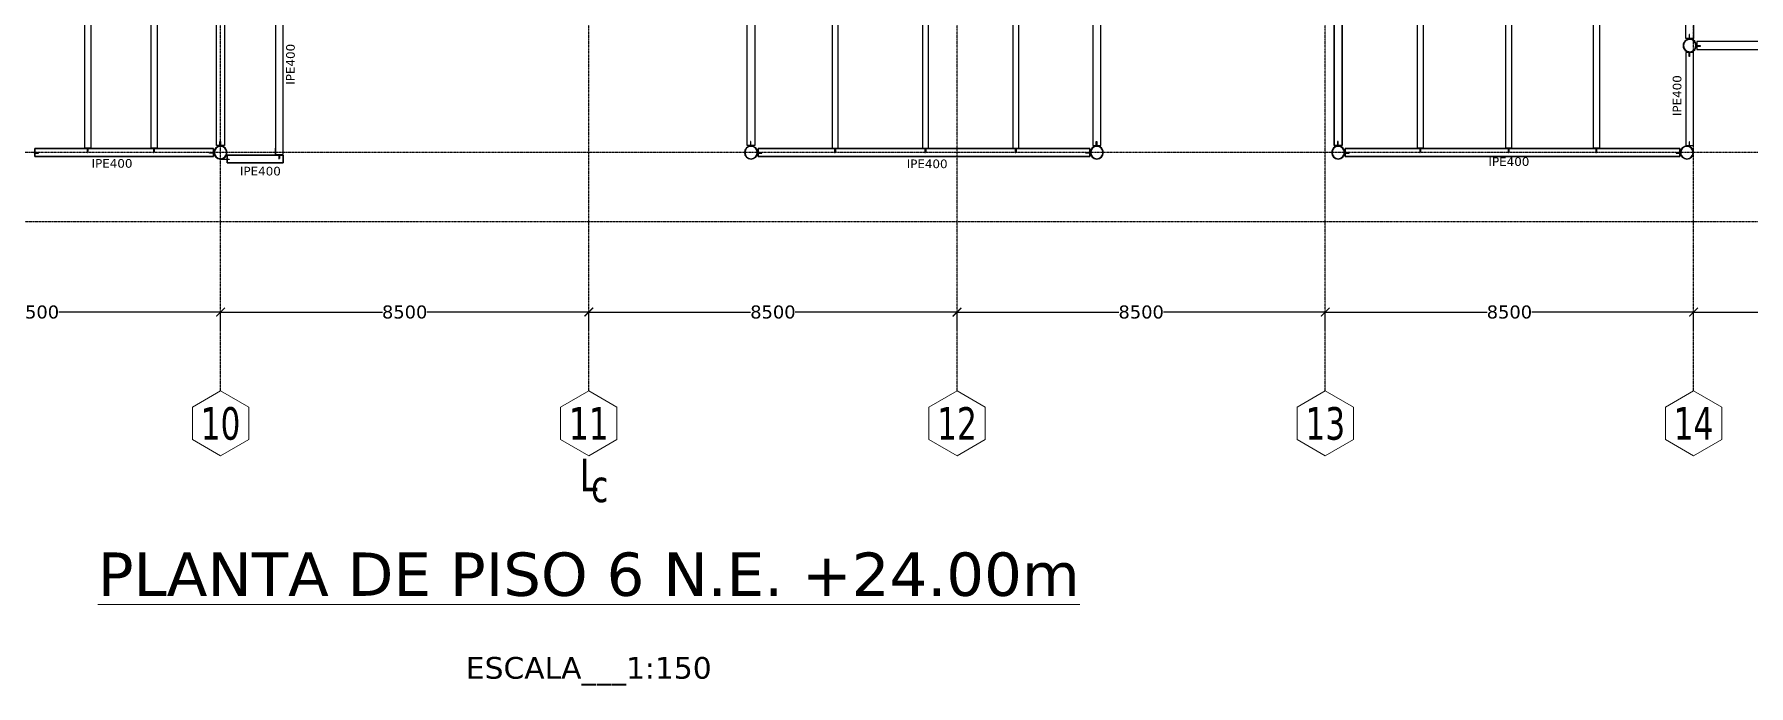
# Model space of a CAD drawing. Header units: millimetres. Extents: x -12345 to 95575, y -10708 to 31862.
# Drawn here: x 29701 to 69274, y -10708 to 4320 of the extents above; entities that cross this region are included whole.
import ezdxf
from ezdxf.enums import TextEntityAlignment as Align

# ---------------------------------------------------------------- set-up
doc = ezdxf.new("R2010")
doc.units = ezdxf.units.MM
doc.header["$LTSCALE"] = 0.95
doc.linetypes.add('DXK_LINE_DOT3', pattern=[5.9187, 2.979, -0.9799, 0.9799, -0.9799])
for name, color, linetype in [('COTAS', 8, 'Continuous'), ('HCB-EJES', 1, 'Continuous'), ('HCB-ROTULOS', 2, 'Continuous')]:
    doc.layers.add(name, color=color, linetype=linetype)
for name, color, linetype, lineweight in [('E_COLUMNAS-1', 1, 'Continuous', 25), ('E_COLUMNAS-3', 1, 'Continuous', 35), ('E_TEXTO', 3, 'Continuous', 9), ('HCB-TEXT-H1', 6, 'Continuous', 18), ('HCB-TEXT-H2', 4, 'Continuous', 18), ('HCB_EJES', 1, 'DXK_LINE_DOT3', 9), ('HCB_VIGAS', 4, 'Continuous', 25), ('S-COLS-HDLN-1', 52, 'Continuous', 9)]:
    doc.layers.add(name, color=color, linetype=linetype, lineweight=lineweight)
doc.styles.add('VERDANA', font='verdana.ttf')
doc.dimstyles.new('1.125', dxfattribs={"dimscale": 0, "dimtxt": 300, "dimasz": 200, "dimexe": 4, "dimexo": 4, "dimgap": 15, "dimtad": 0, "dimdec": 0, "dimzin": 4, "dimdsep": 46, "dimtxsty": 'VERDANA', "dimblk": 'ARCHTICK', "dimcen": -10, "dimclrd": 256, "dimclrt": 3, "dimadec": 0, "dimazin": 0, "dimtfac": 1, "dimtdec": 0, "dimtmove": 2, "dimatfit": 0, "dimldrblk": 'OBLIQUE', "dimfxl": 0.05, "dimtolj": 1, "dimtzin": 0, "dimarcsym": 0})

# ---------------------------------------------------------------- blocks, each defined once
blk = doc.blocks.new('EST_SCM_COLUMNA-METALICA-SECCION-CIRCULAR - EST_SCM_COLUMNA-TUBULAR-CIRCULAR_PTEØ_12__e_10_3mm-V8-_22_00m_N_E_-NIVEL-6 DOC')
at = {"layer": 'S-COLS-HDLN-1'}
h = blk.add_hatch(dxfattribs=at)
h.set_pattern_fill('FP_6', color=256, style=0, pattern_type=2)
h.set_pattern_definition([(135, (48.662, -142.254), (-0.15909903, -0.15909903), [])])
h.paths.add_polyline_path([(-0.022, -0.151), (0.022, -0.151), (0.068, -0.136), (0.1, -0.115), (0.128, -0.082), (0.146, -0.043), (0.152, 0), (0.146, 0.043), (0.128, 0.082), (0.1, 0.115), (0.059, 0.14), (0.019, 0.151), (-0.022, 0.151), (-0.063, 0.139), (-0.1, 0.115), (-0.131, 0.077), (-0.147, 0.037), (-0.152, 0), (-0.146, -0.043), (-0.124, -0.087), (-0.1, -0.115), (-0.058, -0.14), (-0.048, -0.143)])
h.paths.add_polyline_path([(-0.02, -0.141), (-0.063, -0.127), (-0.093, -0.107), (-0.12, -0.076), (-0.136, -0.04), (-0.142, 0), (-0.135, 0.043), (-0.12, 0.077), (-0.09, 0.109), (-0.054, 0.131), (-0.014, 0.141), (0.022, 0.14), (0.063, 0.127), (0.093, 0.107), (0.12, 0.077), (0.136, 0.04), (0.142, 0), (0.136, -0.04), (0.12, -0.077), (0.093, -0.107), (0.059, -0.129), (0.02, -0.141)])
at = {"layer": 'E_COLUMNAS-1'}
for radius, start, end in [(0.152, 360, 180), (0.152, 180, 360), (0.142, 0, 180), (0.142, 180, 0)]:
    blk.add_arc((0, 0), radius, start, end, dxfattribs=at)
blk = doc.blocks.new('EST_SCM_COLUMNA-METALICA-SECCION-CIRCULAR - EST_SCM_COLUMNA-TUBULAR-CIRCULAR_PTEØ_12__e_10_3mm-V10-_22_00m_N_E_-NIVEL-6 DOC')
at = {"layer": 'S-COLS-HDLN-1'}
h = blk.add_hatch(dxfattribs=at)
h.set_pattern_fill('FP_8', color=256, style=0, pattern_type=2)
h.set_pattern_definition([(135, (36.418, -142.254), (-0.15909903, -0.15909903), [])])
h.paths.add_polyline_path([(-0.022, -0.151), (0.022, -0.151), (0.063, -0.139), (0.1, -0.115), (0.128, -0.082), (0.146, -0.043), (0.152, 0.006), (0.151, 0.009), (0.151, 0.01), (0.146, 0.043), (0.128, 0.082), (0.095, 0.118), (0.059, 0.14), (0.02, 0.151), (-0.022, 0.151), (-0.063, 0.139), (-0.1, 0.115), (-0.131, 0.077), (-0.147, 0.037), (-0.152, -0.005), (-0.146, -0.043), (-0.124, -0.087), (-0.1, -0.115), (-0.059, -0.14)])
h.paths.add_polyline_path([(0.02, -0.141), (-0.02, -0.141), (-0.063, -0.127), (-0.093, -0.107), (-0.122, -0.072), (-0.136, -0.04), (-0.142, 0), (-0.135, 0.043), (-0.12, 0.077), (-0.089, 0.11), (-0.059, 0.129), (-0.02, 0.141), (0.022, 0.14), (0.063, 0.127), (0.095, 0.105), (0.12, 0.077), (0.136, 0.04), (0.141, -0.006), (0.136, -0.04), (0.12, -0.077), (0.093, -0.107), (0.059, -0.129), (0.022, -0.14)])
at = {"layer": 'E_COLUMNAS-1'}
for radius, start, end in [(0.152, 360, 180), (0.152, 180, 360), (0.142, 0, 180), (0.142, 180, 0)]:
    blk.add_arc((0, 0), radius, start, end, dxfattribs=at)
blk = doc.blocks.new('EST_SCM_COLUMNA-METALICA-SECCION-CIRCULAR - EST_SCM_COLUMNA-TUBULAR-CIRCULAR_PTEØ_12__e_10_3mm-V19-_22_00m_N_E_-NIVEL-6 DOC')
at = {"layer": 'S-COLS-HDLN-1'}
h = blk.add_hatch(dxfattribs=at)
h.set_pattern_fill('FP_19', color=256, style=0, pattern_type=2)
h.set_pattern_definition([(135, (28.434, -142.254), (-0.15909903, -0.15909903), [])])
h.paths.add_polyline_path([(-0.022, -0.151), (0.022, -0.151), (0.063, -0.139), (0.1, -0.115), (0.131, -0.077), (0.147, -0.04), (0.152, 0), (0.146, 0.043), (0.128, 0.082), (0.1, 0.115), (0.059, 0.14), (0.019, 0.151), (-0.022, 0.151), (-0.063, 0.139), (-0.1, 0.115), (-0.131, 0.077), (-0.147, 0.037), (-0.152, 0), (-0.146, -0.043), (-0.124, -0.087), (-0.1, -0.115), (-0.059, -0.14)])
h.paths.add_polyline_path([(-0.02, -0.141), (-0.064, -0.126), (-0.093, -0.107), (-0.12, -0.077), (-0.136, -0.04), (-0.142, 0), (-0.135, 0.043), (-0.12, 0.077), (-0.09, 0.109), (-0.054, 0.131), (-0.014, 0.141), (0.022, 0.14), (0.063, 0.127), (0.093, 0.107), (0.12, 0.077), (0.136, 0.04), (0.142, 0), (0.136, -0.04), (0.12, -0.077), (0.093, -0.107), (0.059, -0.129), (0.02, -0.141)])
at = {"layer": 'E_COLUMNAS-1'}
for radius, start, end in [(0.152, 360, 180), (0.152, 180, 360), (0.142, 0, 180), (0.142, 180, 0)]:
    blk.add_arc((0, 0), radius, start, end, dxfattribs=at)
blk = doc.blocks.new('EST_SCM_COLUMNA-METALICA-SECCION-CIRCULAR - EST_SCM_COLUMNA-TUBULAR-CIRCULAR_PTEØ_12__e_10_3mm-V20-_22_00m_N_E_-NIVEL-6 DOC')
at = {"layer": 'S-COLS-HDLN-1'}
h = blk.add_hatch(dxfattribs=at)
h.set_pattern_fill('FP_20', color=256, style=0, pattern_type=2)
h.set_pattern_definition([(135, (22.863, -142.254), (-0.15909903, -0.15909903), [])])
h.paths.add_polyline_path([(-0.02, -0.151), (0.022, -0.151), (0.063, -0.139), (0.1, -0.115), (0.128, -0.082), (0.147, -0.038), (0.152, 0), (0.146, 0.043), (0.128, 0.082), (0.1, 0.115), (0.059, 0.14), (0.019, 0.151), (-0.022, 0.151), (-0.063, 0.139), (-0.1, 0.115), (-0.131, 0.077), (-0.147, 0.04), (-0.152, 0), (-0.146, -0.043), (-0.128, -0.082), (-0.1, -0.115), (-0.059, -0.14), (-0.022, -0.151)])
h.paths.add_polyline_path([(-0.02, -0.141), (-0.063, -0.127), (-0.093, -0.107), (-0.12, -0.077), (-0.136, -0.04), (-0.142, 0), (-0.135, 0.043), (-0.12, 0.077), (-0.09, 0.109), (-0.054, 0.131), (-0.014, 0.141), (0.022, 0.14), (0.063, 0.127), (0.093, 0.107), (0.12, 0.077), (0.136, 0.04), (0.142, 0), (0.136, -0.04), (0.12, -0.077), (0.093, -0.107), (0.059, -0.129), (0.02, -0.141)])
at = {"layer": 'E_COLUMNAS-1'}
for radius, start, end in [(0.152, 360, 180), (0.152, 180, 360), (0.142, 0, 180), (0.142, 180, 0)]:
    blk.add_arc((0, 0), radius, start, end, dxfattribs=at)
blk = doc.blocks.new('EST_SCM_COLUMNA-METALICA-SECCION-CIRCULAR - EST_SCM_COLUMNA-TUBULAR-CIRCULAR_PTEØ_12__e_10_3mm-V24-_22_00m_N_E_-NIVEL-6 DOC')
at = {"layer": 'S-COLS-HDLN-1'}
h = blk.add_hatch(dxfattribs=at)
h.set_pattern_fill('FP_23', color=256, style=0, pattern_type=2)
h.set_pattern_definition([(315, (-14.814, 142.254), (0.15909903, 0.15909903), [])])
h.paths.add_polyline_path([(0.022, 0.151), (-0.022, 0.151), (-0.063, 0.139), (-0.1, 0.115), (-0.128, 0.082), (-0.147, 0.04), (-0.152, 0), (-0.146, -0.043), (-0.128, -0.082), (-0.096, -0.118), (-0.059, -0.14), (-0.02, -0.151), (0.022, -0.151), (0.063, -0.139), (0.1, -0.115), (0.131, -0.077), (0.147, -0.037), (0.152, 0), (0.146, 0.043), (0.124, 0.087), (0.1, 0.115), (0.059, 0.14)])
h.paths.add_polyline_path([(0.02, 0.141), (0.063, 0.127), (0.093, 0.107), (0.12, 0.077), (0.136, 0.04), (0.142, 0), (0.135, -0.043), (0.12, -0.077), (0.093, -0.107), (0.059, -0.129), (0.02, -0.141), (-0.02, -0.141), (-0.059, -0.129), (-0.096, -0.104), (-0.12, -0.077), (-0.136, -0.04), (-0.142, 0), (-0.136, 0.04), (-0.12, 0.077), (-0.093, 0.107), (-0.059, 0.129), (-0.02, 0.141)])
at = {"layer": 'E_COLUMNAS-1'}
for radius, start, end in [(0.152, 0, 180), (0.152, 180, 0), (0.142, 360, 180), (0.142, 180, 360)]:
    blk.add_arc((0, 0), radius, start, end, dxfattribs=at)
blk = doc.blocks.new('EST_SCM_COLUMNA-METALICA-SECCION-CIRCULAR - EST_SCM_COLUMNA-TUBULAR-CIRCULAR_PTEØ_12__e_10_3mm-V30-_22_00m_N_E_-NIVEL-6 DOC')
at = {"layer": 'S-COLS-HDLN-1'}
h = blk.add_hatch(dxfattribs=at)
h.set_pattern_fill('FP_28', color=256, style=0, pattern_type=2)
h.set_pattern_definition([(315, (-14.752, 144.722), (0.15909903, 0.15909903), [])])
h.paths.add_polyline_path([(0.02, 0.151), (-0.022, 0.151), (-0.066, 0.137), (-0.09, 0.122), (-0.09, 0.109), (-0.059, 0.129), (-0.014, 0.141), (0.022, 0.14), (0.063, 0.127), (0.093, 0.107), (0.12, 0.077), (0.136, 0.04), (0.142, 0), (0.135, -0.043), (0.12, -0.077), (0.09, -0.109), (0.059, -0.129), (0.014, -0.141), (-0.02, -0.141), (-0.059, -0.129), (-0.09, -0.109), (-0.09, -0.122), (-0.059, -0.14), (-0.02, -0.151), (0.022, -0.151), (0.063, -0.139), (0.102, -0.113), (0.131, -0.077), (0.147, -0.04), (0.152, 0), (0.146, 0.043), (0.128, 0.082), (0.1, 0.115), (0.059, 0.14), (0.022, 0.151)])
at = {"layer": 'E_COLUMNAS-1'}
for radius, start, end in [(0.152, 126.4536, 180), (0.142, 129.3745, 180), (0.142, 180, 230.6255), (0.152, 0, 126.4252), (0.142, 360, 129.3441), (0.152, 233.5748, 0), (0.152, 180, 233.5464), (0.142, 230.6559, 360)]:
    blk.add_arc((0, 0), radius, start, end, dxfattribs=at)
blk = doc.blocks.new('_ArchTick')
at = {"color": 0, "linetype": 'ByBlock', "const_width": 0.15}
blk.add_lwpolyline([(-0.5, -0.5), (0.5, 0.5)], dxfattribs=at)
blk = doc.blocks.new('*D142')
at = {"layer": 'COTAS', "color": 0, "lineweight": -2, "transparency": 16777216}
for p, q in [((25500, -2507), (25500, -2085)), ((34000, -2507), (34000, -2085))]:
    blk.add_line(p, q, dxfattribs=at)
at = {"layer": 'COTAS', "lineweight": -2, "transparency": 16777216}
for p, q in [((25500, -2089), (29236, -2089)), ((34000, -2089), (30264, -2089))]:
    blk.add_line(p, q, dxfattribs=at)
at = {"layer": 'Defpoints', "color": 0, "transparency": 16777216}
for p in [(25500, -2089), (25500, -2511), (34000, -2511)]:
    blk.add_point(p, dxfattribs=at)
at = {"layer": 'COTAS', "lineweight": -2, "transparency": 16777216, "xscale": 200, "yscale": 200, "zscale": 200, "rotation": 180}
blk.add_blockref('_ArchTick', (25500, -2089), dxfattribs=at)
at = {"layer": 'COTAS', "lineweight": -2, "transparency": 16777216, "xscale": 200, "yscale": 200, "zscale": 200}
blk.add_blockref('_ArchTick', (34000, -2089), dxfattribs=at)
at = {"layer": 'COTAS', "color": 3, "transparency": 16777216, "insert": (29750, -2089), "char_height": 300, "attachment_point": 5, "style": 'VERDANA'}
blk.add_mtext('\\A1;8500', dxfattribs=at)
blk = doc.blocks.new('_Oblique')
at = {"color": 0, "linetype": 'ByBlock', "lineweight": -2}
blk.add_line((-0.5, -0.5), (0.5, 0.5), dxfattribs=at)
blk = doc.blocks.new('*D143')
at = {"layer": 'COTAS', "color": 0, "lineweight": -2, "transparency": 16777216}
for p, q in [((34000, -2507), (34000, -2085)), ((42500, -2507), (42500, -2085))]:
    blk.add_line(p, q, dxfattribs=at)
at = {"layer": 'COTAS', "lineweight": -2, "transparency": 16777216}
for p, q in [((34000, -2089), (37736, -2089)), ((42500, -2089), (38764, -2089))]:
    blk.add_line(p, q, dxfattribs=at)
at = {"layer": 'Defpoints', "color": 0, "transparency": 16777216}
for p in [(34000, -2089), (34000, -2511), (42500, -2511)]:
    blk.add_point(p, dxfattribs=at)
at = {"layer": 'COTAS', "lineweight": -2, "transparency": 16777216, "xscale": 200, "yscale": 200, "zscale": 200, "rotation": 180}
blk.add_blockref('_ArchTick', (34000, -2089), dxfattribs=at)
at = {"layer": 'COTAS', "lineweight": -2, "transparency": 16777216, "xscale": 200, "yscale": 200, "zscale": 200}
blk.add_blockref('_ArchTick', (42500, -2089), dxfattribs=at)
at = {"layer": 'COTAS', "color": 3, "transparency": 16777216, "insert": (38250, -2089), "char_height": 300, "attachment_point": 5, "style": 'VERDANA'}
blk.add_mtext('\\A1;8500', dxfattribs=at)
blk = doc.blocks.new('*D144')
at = {"layer": 'COTAS', "color": 0, "lineweight": -2, "transparency": 16777216}
for p, q in [((42500, -2507), (42500, -2085)), ((51000, -2507), (51000, -2085))]:
    blk.add_line(p, q, dxfattribs=at)
at = {"layer": 'COTAS', "lineweight": -2, "transparency": 16777216}
for p, q in [((42500, -2089), (46236, -2089)), ((51000, -2089), (47264, -2089))]:
    blk.add_line(p, q, dxfattribs=at)
at = {"layer": 'Defpoints', "color": 0, "transparency": 16777216}
for p in [(42500, -2089), (42500, -2511), (51000, -2511)]:
    blk.add_point(p, dxfattribs=at)
at = {"layer": 'COTAS', "lineweight": -2, "transparency": 16777216, "xscale": 200, "yscale": 200, "zscale": 200, "rotation": 180}
blk.add_blockref('_ArchTick', (42500, -2089), dxfattribs=at)
at = {"layer": 'COTAS', "lineweight": -2, "transparency": 16777216, "xscale": 200, "yscale": 200, "zscale": 200}
blk.add_blockref('_ArchTick', (51000, -2089), dxfattribs=at)
at = {"layer": 'COTAS', "color": 3, "transparency": 16777216, "insert": (46750, -2089), "char_height": 300, "attachment_point": 5, "style": 'VERDANA'}
blk.add_mtext('\\A1;8500', dxfattribs=at)
blk = doc.blocks.new('*D145')
at = {"layer": 'COTAS', "color": 0, "lineweight": -2, "transparency": 16777216}
for p, q in [((51000, -2507), (51000, -2085)), ((59500, -2507), (59500, -2085))]:
    blk.add_line(p, q, dxfattribs=at)
at = {"layer": 'COTAS', "lineweight": -2, "transparency": 16777216}
for p, q in [((51000, -2089), (54736, -2089)), ((59500, -2089), (55764, -2089))]:
    blk.add_line(p, q, dxfattribs=at)
at = {"layer": 'Defpoints', "color": 0, "transparency": 16777216}
for p in [(51000, -2089), (51000, -2511), (59500, -2511)]:
    blk.add_point(p, dxfattribs=at)
at = {"layer": 'COTAS', "lineweight": -2, "transparency": 16777216, "xscale": 200, "yscale": 200, "zscale": 200, "rotation": 180}
blk.add_blockref('_ArchTick', (51000, -2089), dxfattribs=at)
at = {"layer": 'COTAS', "lineweight": -2, "transparency": 16777216, "xscale": 200, "yscale": 200, "zscale": 200}
blk.add_blockref('_ArchTick', (59500, -2089), dxfattribs=at)
at = {"layer": 'COTAS', "color": 3, "transparency": 16777216, "insert": (55250, -2089), "char_height": 300, "attachment_point": 5, "style": 'VERDANA'}
blk.add_mtext('\\A1;8500', dxfattribs=at)
blk = doc.blocks.new('*D146')
at = {"layer": 'COTAS', "color": 0, "lineweight": -2, "transparency": 16777216}
for p, q in [((59500, -2507), (59500, -2085)), ((68000, -2507), (68000, -2085))]:
    blk.add_line(p, q, dxfattribs=at)
at = {"layer": 'COTAS', "lineweight": -2, "transparency": 16777216}
for p, q in [((59500, -2089), (63236, -2089)), ((68000, -2089), (64264, -2089))]:
    blk.add_line(p, q, dxfattribs=at)
at = {"layer": 'Defpoints', "color": 0, "transparency": 16777216}
for p in [(59500, -2089), (59500, -2511), (68000, -2511)]:
    blk.add_point(p, dxfattribs=at)
at = {"layer": 'COTAS', "lineweight": -2, "transparency": 16777216, "xscale": 200, "yscale": 200, "zscale": 200, "rotation": 180}
blk.add_blockref('_ArchTick', (59500, -2089), dxfattribs=at)
at = {"layer": 'COTAS', "lineweight": -2, "transparency": 16777216, "xscale": 200, "yscale": 200, "zscale": 200}
blk.add_blockref('_ArchTick', (68000, -2089), dxfattribs=at)
at = {"layer": 'COTAS', "color": 3, "transparency": 16777216, "insert": (63750, -2089), "char_height": 300, "attachment_point": 5, "style": 'VERDANA'}
blk.add_mtext('\\A1;8500', dxfattribs=at)
blk = doc.blocks.new('*D147')
at = {"layer": 'COTAS', "color": 0, "lineweight": -2, "transparency": 16777216}
for p, q in [((68000, -2507), (68000, -2085)), ((73300, -2507), (73300, -2085))]:
    blk.add_line(p, q, dxfattribs=at)
at = {"layer": 'COTAS', "lineweight": -2, "transparency": 16777216}
for p, q in [((68000, -2089), (70143, -2089)), ((73300, -2089), (71157, -2089))]:
    blk.add_line(p, q, dxfattribs=at)
at = {"layer": 'Defpoints', "color": 0, "transparency": 16777216}
for p in [(68000, -2089), (68000, -2511), (73300, -2511)]:
    blk.add_point(p, dxfattribs=at)
at = {"layer": 'COTAS', "lineweight": -2, "transparency": 16777216, "xscale": 200, "yscale": 200, "zscale": 200, "rotation": 180}
blk.add_blockref('_ArchTick', (68000, -2089), dxfattribs=at)
at = {"layer": 'COTAS', "lineweight": -2, "transparency": 16777216, "xscale": 200, "yscale": 200, "zscale": 200}
blk.add_blockref('_ArchTick', (73300, -2089), dxfattribs=at)
at = {"layer": 'COTAS', "color": 3, "transparency": 16777216, "insert": (70650, -2089), "char_height": 300, "attachment_point": 5, "style": 'VERDANA'}
blk.add_mtext('\\A1;5300', dxfattribs=at)

msp = doc.modelspace()

# ---------------------------------------------------------------- linework, layer by layer
at = {"layer": 'HCB-EJES', "linetype": 'DXK_LINE_DOT3'}
for p, q in [((34000, -3906.8), (34000, 29407)), ((42500, -3906.8), (42500, 29407)), ((51000, -3906.8), (51000, 29407)), ((59500, -3906.8), (59500, 29407)), ((68000, -3906.8), (68000, 29407)), ((-6888.4, 1600), (90118.8, 1600)), ((-10844.5, 0), (94075, 0))]:
    msp.add_line(p, q, dxfattribs=at)
at = {"layer": 'HCB_EJES', "color": 40, "linetype": 'ByBlock', "true_color": 0xf8d731}
for points in [[(33350.5, -5031.8), (34000, -5406.8), (34649.5, -5031.8), (34649.5, -4281.8), (34000, -3906.8), (33350.5, -4281.8)], [(41850.5, -5031.8), (42500, -5406.8), (43149.5, -5031.8), (43149.5, -4281.8), (42500, -3906.8), (41850.5, -4281.8)], [(50350.5, -5031.8), (51000, -5406.8), (51649.5, -5031.8), (51649.5, -4281.8), (51000, -3906.8), (50350.5, -4281.8)], [(58850.5, -5031.8), (59500, -5406.8), (60149.5, -5031.8), (60149.5, -4281.8), (59500, -3906.8), (58850.5, -4281.8)], [(67350.5, -5031.8), (68000, -5406.8), (68649.5, -5031.8), (68649.5, -4281.8), (68000, -3906.8), (67350.5, -4281.8)]]:
    msp.add_lwpolyline(points, close=True, dxfattribs=at)
at = {"layer": 'HCB_VIGAS'}
for p, q in [((61625.1, 1701.5), (61625.1, 7757.5)), ((68000.1, 4212.3), (68000.2, 4212.3)), ((68000.2, 3907.5), (68000.1, 3907.5)), ((30867.6, 1701.4), (30867.6, 1694.1)), ((31002.6, 1694.1), (31002.6, 1701.4)), ((35267.7, 1553.8), (35267.7, 1693.4)), ((61625.1, 1701.5), (61625.1, 1694.3)), ((61760.1, 1694.3), (61760.1, 1701.5)), ((65692.5, 1701.5), (65692.5, 1694.3)), ((65827.5, 1694.3), (65827.5, 1701.5))]:
    msp.add_line(p, q, dxfattribs=at)
for points in [[(46154.6, 8515.2), (46334.6, 8515.2), (46334.6, 1753.8), (46154.6, 1753.8), (46154.6, 8515.2)], [(31002.6, 8073.8), (31002.6, 1691.4), (30867.6, 1691.4), (30867.6, 8066.1), (31002.6, 8073.8), (30867.6, 8066.1)], [(32535, 8160.7), (32535.1, 1691.4), (32400.1, 1691.4), (32400.1, 8153), (32535, 8160.7), (32400.1, 8153)], [(34090, 8248.8), (34090, 1753.8), (33910, 1753.8), (33910, 8238.6), (34090, 8248.8), (33910, 8238.6)], [(59888.6, 7760), (59888.6, 1753.8), (59708.6, 1753.8), (59708.6, 7760)], [(61760.1, 1691.4), (61625.1, 1691.4), (61625.1, 7760), (61760.1, 7760), (61760.1, 1701.5)], [(63800.1, 7760.1), (63800.1, 1691.4), (63665.1, 1691.4), (63665.1, 7760.1), (63800.1, 7760.1)], [(65827.5, 7760.1), (65827.5, 1691.4), (65692.5, 1691.4), (65692.5, 7760.1), (65827.5, 7760.1)], [(67905.9, 4212.3), (67905.9, 4311.8), (67895.9, 4311.8), (67895.9, 4212.3), (67905.9, 4212.3)], [(68062.7, 4045.6), (68162.2, 4045.6), (68162.2, 4055.6), (68062.7, 4055.6), (68062.7, 4045.6)], [(67905.9, 3907.5), (67905.9, 3808), (67895.9, 3808), (67895.9, 3907.5), (67905.9, 3907.5)], [(29701.2, 1577.1), (29800.7, 1577.1), (29800.7, 1587.1), (29701.2, 1587.1), (29701.2, 1577.1)], [(30931.6, 1595.6), (30931.6, 1681.4), (30921.6, 1681.4), (30921.6, 1595.7), (30931.6, 1595.7)], [(30931.8, 1681.3), (30921.8, 1681.3)], [(30921.8, 1595.7), (30921.8, 1595.6), (30931.8, 1595.6)], [(30931.8, 1595.6), (30931.8, 1595.7)], [(32464, 1595.6), (32464, 1681.4), (32454, 1681.4), (32454, 1595.7), (32464, 1595.7)], [(32464.3, 1681.4), (32454.3, 1681.4)], [(32454.3, 1595.7), (32464.3, 1595.7)], [(33847.7, 1577.1), (33748.2, 1577.1), (33748.2, 1587.1), (33847.7, 1587.1), (33847.7, 1577.1)], [(33985.7, 1743.7), (33985.7, 1843.2), (33995.7, 1843.2), (33995.7, 1743.7), (33985.7, 1743.7)], [(46240.3, 1743.8), (46240.3, 1843.3), (46230.3, 1843.3), (46230.3, 1743.8), (46240.3, 1743.8)], [(46397.1, 1577.1), (46496.6, 1577.1), (46496.6, 1587.1), (46397.1, 1587.1), (46397.1, 1577.1)], [(48121.9, 1681.4), (48111.9, 1681.4)], [(48184.2, 1595.6), (48184.2, 1681.4), (48174.2, 1681.4), (48174.2, 1595.7), (48184.2, 1595.7)], [(50204.4, 1681.4), (50194.4, 1681.4)], [(50269.1, 1595.6), (50269.1, 1681.4), (50259.1, 1681.4), (50259.1, 1595.7), (50269.1, 1595.7)], [(52287.7, 1681.4), (52277.7, 1681.4)], [(52354.1, 1595.6), (52354.1, 1681.4), (52344.1, 1681.4), (52344.1, 1595.7), (52354.1, 1595.7)], [(54075.4, 1577.1), (53975.9, 1577.1), (53975.8, 1587.1), (54075.4, 1587.1), (54075.4, 1577.1)], [(54213.4, 1743.7), (54213.4, 1843.2), (54223.4, 1843.2), (54223.4, 1743.7), (54213.4, 1743.7)], [(59794.3, 1743.8), (59794.3, 1843.3), (59784.3, 1843.3), (59784.3, 1743.8), (59794.3, 1743.8)], [(59951.1, 1577.1), (60050.6, 1577.1), (60050.7, 1587.1), (59951.2, 1587.1), (59951.1, 1577.1)], [(61689.1, 1595.6), (61689.1, 1681.4), (61679.1, 1681.4), (61679.1, 1595.7), (61689.1, 1595.7)], [(63729.1, 1595.6), (63729.1, 1681.4), (63719.1, 1681.4), (63719.1, 1595.7), (63729.1, 1595.7)], [(65756.4, 1595.6), (65756.4, 1681.4), (65746.4, 1681.4), (65746.4, 1595.7), (65756.4, 1595.7)], [(65769.3, 1681.4), (65759.3, 1681.4)], [(67595.7, 1577.1), (67695.2, 1577.1), (67695.3, 1587.1), (67595.7, 1587.1), (67595.7, 1577.1)], [(67905.9, 1736.1), (67905.9, 1835.6), (67895.9, 1835.6), (67895.9, 1736.1), (67905.9, 1736.1)], [(34202.1, 1429.5), (34014.4, 1429.5), (34014.4, 1439.5), (34202, 1439.5), (34202.1, 1429.5)], [(35354.2, 1448), (35354.2, 1533.8), (35344.2, 1533.8), (35344.2, 1448.1), (35354.2, 1448.1)]]:
    msp.add_lwpolyline(points, dxfattribs=at)
for points in [[(68000.2, 8114.7), (68000.2, 4222.3), (67820.2, 4222.3), (67820.2, 8114.7)], [(48120.2, 1691.4), (48255.2, 1691.4), (48255.2, 7845.3), (48120.2, 7845.3)], [(50205.1, 1691.4), (50340.1, 1691.4), (50340.1, 7845.3), (50205.1, 7845.3)], [(52290.1, 1691.4), (52425.1, 1691.4), (52425.1, 7845.3), (52290.1, 7845.3)], [(54137.7, 1753.8), (54317.7, 1753.8), (54317.7, 7845.3), (54137.7, 7845.3)], [(59708.6, 1753.8), (59888.6, 1753.8), (59888.6, 7760.2), (59708.6, 7760.2)], [(35267.7, 1543.8), (35447.7, 1543.8), (35447.7, 5568.6), (35267.7, 5568.6)], [(68072.7, 4149.9), (68072.7, 3969.9), (76337.4, 3969.9), (76337.4, 4149.9)], [(67820.2, 1751.4), (68000.2, 1751.4), (68000.2, 3897.5), (67820.2, 3897.5)], [(29711.1, 1681.4), (29711.1, 1501.4), (33837.6, 1501.4), (33837.6, 1681.4)], [(29711.1, 1681.4), (33837.6, 1681.4), (33837.6, 1501.4), (29711.1, 1501.4)], [(30931.6, 1691.4), (30938.7, 1691.4), (30938.7, 1605.7), (30931.6, 1605.7)], [(32464, 1691.4), (32471.1, 1691.4), (32471.1, 1605.7), (32464, 1605.7)], [(46407, 1681.4), (46407, 1501.4), (54065.3, 1501.4), (54065.3, 1681.4)], [(46407, 1681.4), (54065.3, 1681.4), (54065.3, 1501.4), (46407, 1501.4)], [(48184.2, 1691.4), (48191.3, 1691.4), (48191.3, 1605.7), (48184.2, 1605.7)], [(50269.1, 1691.4), (50276.2, 1691.4), (50276.2, 1605.7), (50269.1, 1605.7)], [(52354.1, 1691.4), (52361.2, 1691.4), (52361.2, 1605.7), (52354.1, 1605.7)], [(59961, 1681.4), (59961, 1501.4), (67685.2, 1501.5), (67685.2, 1681.5)], [(59961, 1681.4), (67685.2, 1681.4), (67685.2, 1501.4), (59961, 1501.4)], [(61689.1, 1691.4), (61696.2, 1691.4), (61696.2, 1605.7), (61689.1, 1605.7)], [(63729.1, 1691.4), (63736.2, 1691.4), (63736.2, 1605.7), (63729.1, 1605.7)], [(65756.4, 1691.4), (65763.5, 1691.4), (65763.5, 1605.7), (65756.4, 1605.7)], [(34151.1, 1533.8), (34151.1, 1353.8), (35447.7, 1353.8), (35447.7, 1533.8)], [(34151.1, 1533.8), (35447.7, 1533.8), (35447.7, 1353.8), (34151.1, 1353.8)], [(35354.2, 1543.8), (35361.3, 1543.8), (35361.3, 1458.1), (35354.2, 1458.1)]]:
    msp.add_lwpolyline(points, close=True, dxfattribs=at)

# ---------------------------------------------------------------- block references
at = {"layer": 'E_COLUMNAS-3', "xscale": 1000.000000001404, "yscale": 1000.000000001404, "zscale": 1000.000000001404, "rotation": 180}
for name, p in [('EST_SCM_COLUMNA-METALICA-SECCION-CIRCULAR - EST_SCM_COLUMNA-TUBULAR-CIRCULAR_PTEØ_12__e_10_3mm-V30-_22_00m_N_E_-NIVEL-6 DOC', (67910.2, 4059.9)), ('EST_SCM_COLUMNA-METALICA-SECCION-CIRCULAR - EST_SCM_COLUMNA-TUBULAR-CIRCULAR_PTEØ_12__e_10_3mm-V24-_22_00m_N_E_-NIVEL-6 DOC', (67847.6, 1591.5))]:
    msp.add_blockref(name, p, dxfattribs=at)
at = {"layer": 'E_COLUMNAS-3', "xscale": 1000.000000001404, "yscale": 1000.000000001404, "zscale": 1000.000000001404}
for name, p in [('EST_SCM_COLUMNA-METALICA-SECCION-CIRCULAR - EST_SCM_COLUMNA-TUBULAR-CIRCULAR_PTEØ_12__e_10_3mm-V8-_22_00m_N_E_-NIVEL-6 DOC', (34000, 1591.4)), ('EST_SCM_COLUMNA-METALICA-SECCION-CIRCULAR - EST_SCM_COLUMNA-TUBULAR-CIRCULAR_PTEØ_12__e_10_3mm-V10-_22_00m_N_E_-NIVEL-6 DOC', (46244.6, 1591.4)), ('EST_SCM_COLUMNA-METALICA-SECCION-CIRCULAR - EST_SCM_COLUMNA-TUBULAR-CIRCULAR_PTEØ_12__e_10_3mm-V19-_22_00m_N_E_-NIVEL-6 DOC', (54227.7, 1591.4)), ('EST_SCM_COLUMNA-METALICA-SECCION-CIRCULAR - EST_SCM_COLUMNA-TUBULAR-CIRCULAR_PTEØ_12__e_10_3mm-V20-_22_00m_N_E_-NIVEL-6 DOC', (59798.6, 1591.4))]:
    msp.add_blockref(name, p, dxfattribs=at)

# ---------------------------------------------------------------- texts
at = {"layer": 'E_TEXTO', "style": 'VERDANA'}
for p in [(35713.3, 3628), (67719.4, 2904.7)]:
    msp.add_text('IPE400', height=200, rotation=90, dxfattribs=at).set_placement(p, align=Align.CENTER)
for p in [(31495.5, 1241.8), (34920.3, 1063.4), (50309.9, 1231.7), (63738.7, 1283.9)]:
    msp.add_text('IPE400', height=200, dxfattribs=at).set_placement(p, align=Align.CENTER)
at = {"layer": 'HCB-ROTULOS', "color": 4, "style": 'VERDANA', "width": 0.7}
for s, p in [('10', (34000, -4656.8)), ('11', (42500, -4656.8)), ('12', (51000, -4656.8)), ('13', (59500, -4656.8)), ('14', (68000, -4656.8)), ('L', (42500, -5847.6)), ('c', (42750.3, -6097.8))]:
    msp.add_text(s, height=750, dxfattribs=at).set_placement(p, align=Align.MIDDLE_CENTER)
at = {"layer": 'HCB-TEXT-H1', "style": 'VERDANA'}
msp.add_text('%%UPLANTA DE PISO 6 N.E. +24.00m', height=1000, dxfattribs=at).set_placement((42500, -8135.1), align=Align.MIDDLE_CENTER)
at = {"layer": 'HCB-TEXT-H2', "style": 'VERDANA'}
msp.add_text('ESCALA___1:150', height=500, dxfattribs=at).set_placement((42500, -10296.3), align=Align.MIDDLE_CENTER)

# ---------------------------------------------------------------- dimensions: what is measured, and where the dimension line sits
at = {"layer": 'COTAS'}
for base, p1, p2, picture, middle in [((25500, -2089.1), (34000, -2511.2), (25500, -2511.2), '*D142', (29750, -2089.1)), ((34000, -2089.1), (42500, -2511.2), (34000, -2511.2), '*D143', (38250, -2089.1)), ((42500, -2089.1), (51000, -2511.2), (42500, -2511.2), '*D144', (46750, -2089.1)), ((51000, -2089.1), (59500, -2511.2), (51000, -2511.2), '*D145', (55250, -2089.1)), ((59500, -2089.1), (68000, -2511.2), (59500, -2511.2), '*D146', (63750, -2089.1)), ((68000, -2089.1), (73300, -2511.2), (68000, -2511.2), '*D147', (70650, -2089.1))]:
    dim = msp.add_linear_dim(base=base, p1=p1, p2=p2, dimstyle='1.125', override={"dimscale": 1}, dxfattribs=at)
    dim.commit()
    dim.dimension.update_dxf_attribs({"geometry": picture, "text_midpoint": middle})

doc.saveas('drawing.dxf')
